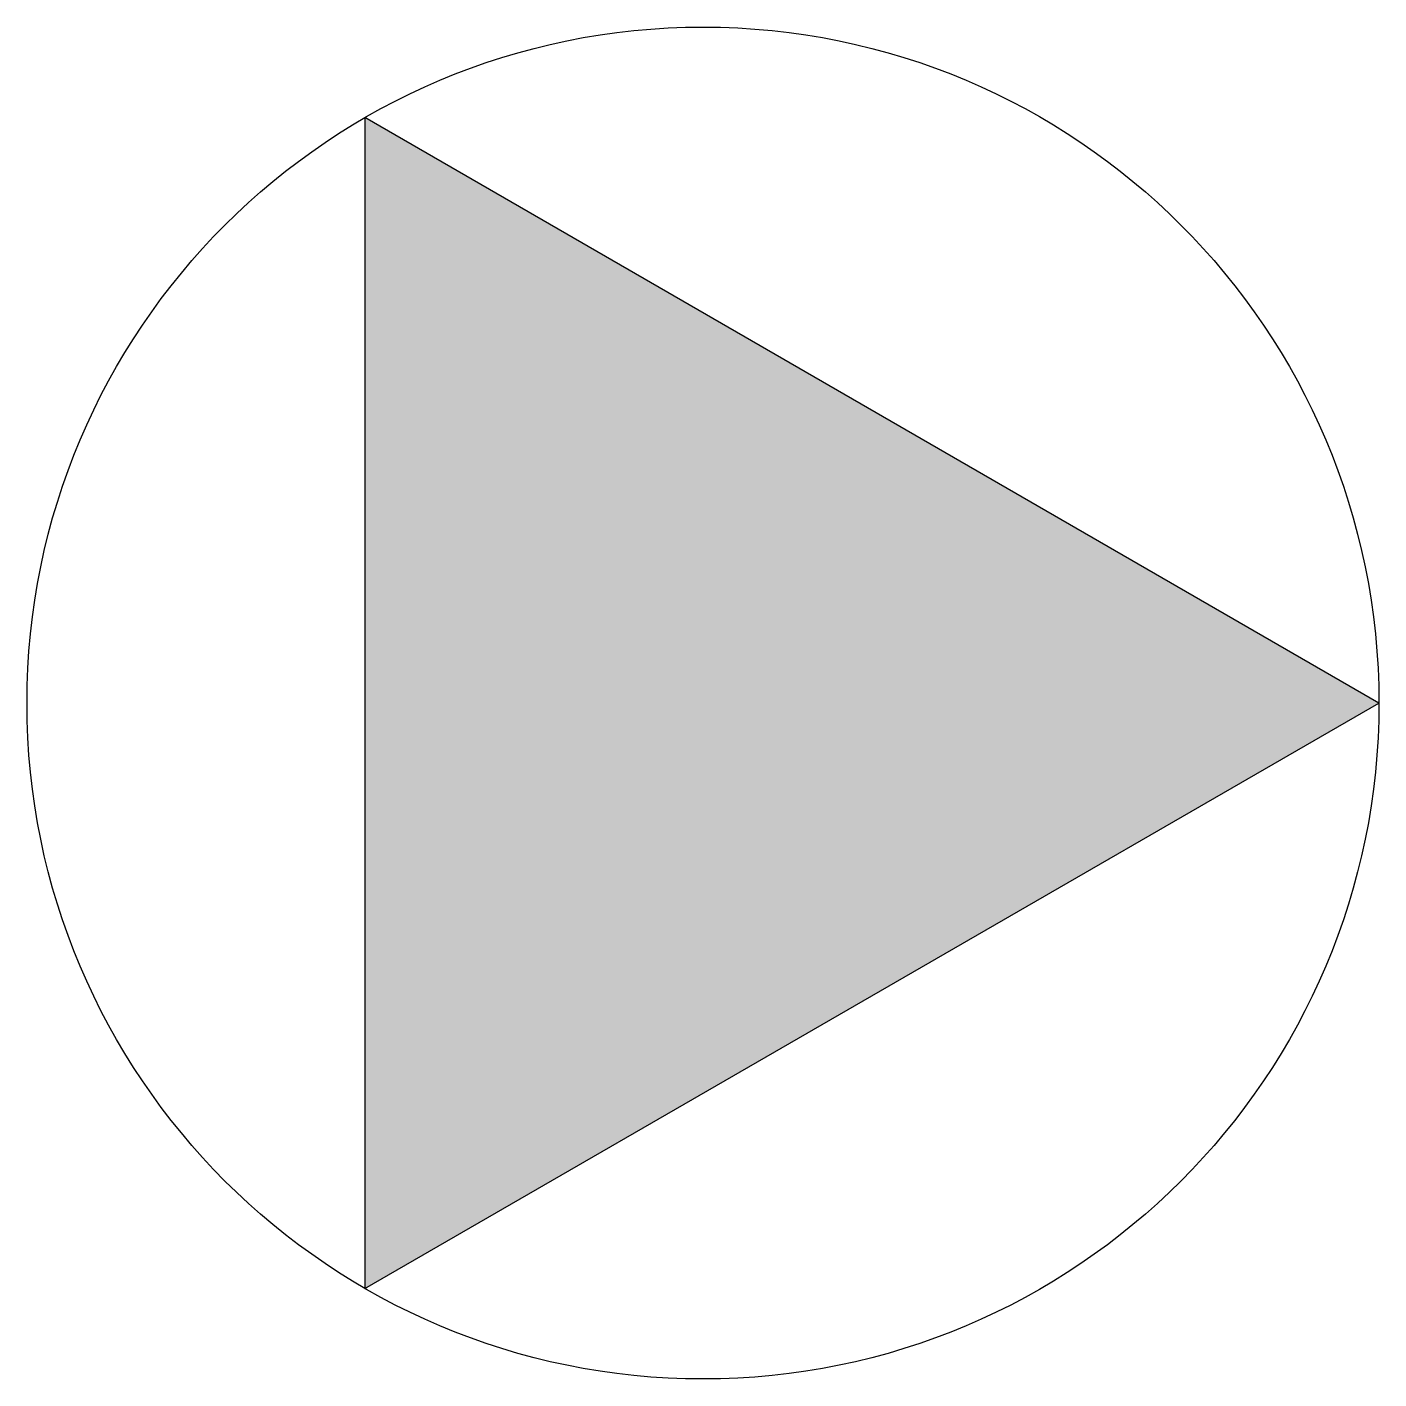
# Model space of a CAD drawing. Extents: x -15.1 to -5.1, y -1.6 to 8.4.
import ezdxf

# ---------------------------------------------------------------- set-up
doc = ezdxf.new("R2010")
doc.units = 0

msp = doc.modelspace()

# ---------------------------------------------------------------- hatches: boundary and pattern name
h = msp.add_hatch(color=256)
h.dxf.hatch_style = 1
h.paths.add_polyline_path([(-12.575, -0.899), (-5.075, 3.431), (-12.575, 7.761)])

# ---------------------------------------------------------------- linework, layer by layer
msp.add_lwpolyline([(-5.075, 3.431), (-12.575, 7.761), (-12.575, -0.899)], close=True)
msp.add_circle((-10.075, 3.431), 5)

doc.saveas('drawing.dxf')
